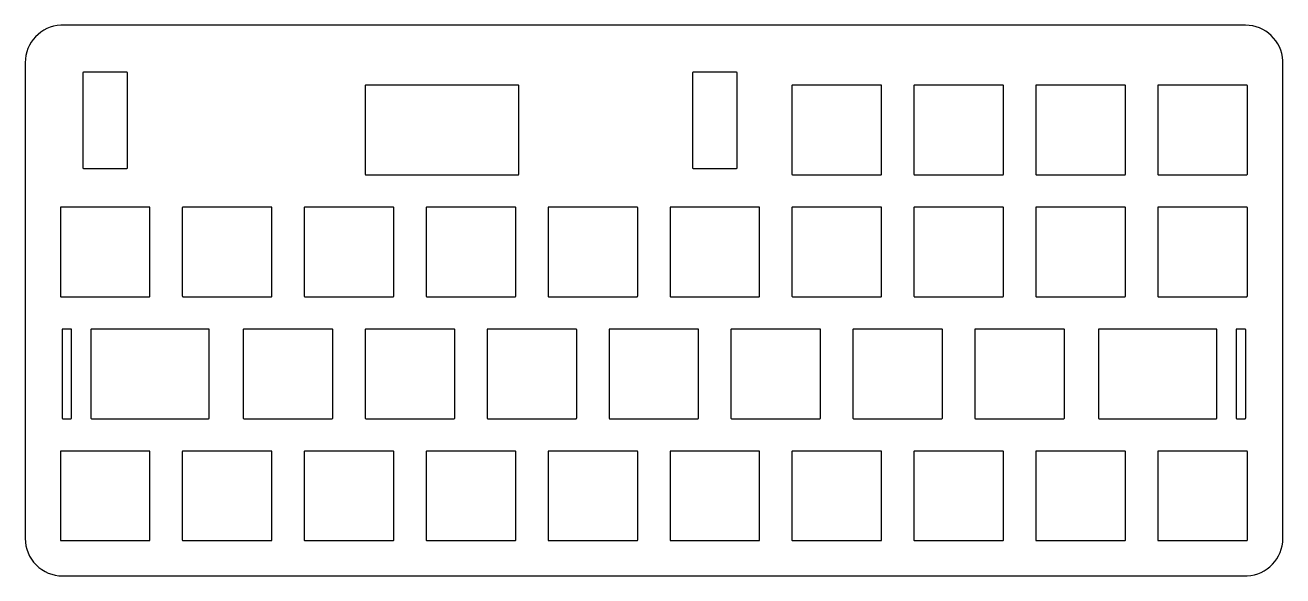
# Model space of a CAD drawing. Header units: millimetres. Extents: x -251 to -54, y 57 to 143.
import ezdxf

# ---------------------------------------------------------------- set-up
doc = ezdxf.new("R2010")
doc.units = ezdxf.units.MM
doc.layers.get('0').update_dxf_attribs({"linetype": 'CONTINUOUS'})

msp = doc.modelspace()

# ---------------------------------------------------------------- linework, layer by layer
for points in [[(-60.03, 56.97, 0.401077), (-54.44, 62.82), (-54.44, 137.14), (-54.45, 137.39, 0.401077), (-60.3, 142.97), (-245.11, 142.97), (-245.36, 142.97, 0.401077), (-250.94, 137.11), (-250.94, 62.82, 0.414214), (-245.08, 56.96), (-60.28, 56.96)], [(-241.94, 120.71, 0.414214), (-241.84, 120.61), (-235.04, 120.61, 0.414214), (-234.94, 120.71), (-234.94, 135.51, 0.414214), (-235.04, 135.61), (-241.84, 135.61, 0.414214), (-241.94, 135.51)], [(-146.69, 120.71, 0.414214), (-146.59, 120.61), (-139.79, 120.61, 0.414214), (-139.69, 120.71), (-139.69, 135.51, 0.414214), (-139.79, 135.61), (-146.59, 135.61, 0.414214), (-146.69, 135.51)], [(-197.82, 119.71, 0.414214), (-197.72, 119.61), (-173.92, 119.61, 0.414214), (-173.82, 119.71), (-173.82, 133.51, 0.414214), (-173.92, 133.61), (-197.72, 133.61, 0.414214), (-197.82, 133.51)], [(-131.14, 119.71, 0.414214), (-131.04, 119.61), (-117.24, 119.61, 0.414214), (-117.14, 119.71), (-117.14, 133.51, 0.414214), (-117.24, 133.61), (-131.04, 133.61, 0.414214), (-131.14, 133.51)], [(-112.09, 119.71, 0.414214), (-111.99, 119.61), (-98.19, 119.61, 0.414214), (-98.09, 119.71), (-98.09, 133.51, 0.414214), (-98.19, 133.61), (-111.99, 133.61, 0.414214), (-112.09, 133.51)], [(-93.04, 119.71, 0.414214), (-92.94, 119.61), (-79.14, 119.61, 0.414214), (-79.04, 119.71), (-79.04, 133.51, 0.414214), (-79.14, 133.61), (-92.94, 133.61, 0.414214), (-93.04, 133.51)], [(-73.99, 119.71, 0.414214), (-73.89, 119.61), (-60.09, 119.61, 0.414214), (-59.99, 119.71), (-59.99, 133.51, 0.414214), (-60.09, 133.61), (-73.89, 133.61, 0.414214), (-73.99, 133.51)], [(-245.44, 100.66, 0.414214), (-245.34, 100.56), (-231.54, 100.56, 0.414214), (-231.44, 100.66), (-231.44, 114.46, 0.414214), (-231.54, 114.56), (-245.34, 114.56, 0.414214), (-245.44, 114.46)], [(-226.39, 100.66, 0.414214), (-226.29, 100.56), (-212.49, 100.56, 0.414214), (-212.39, 100.66), (-212.39, 114.46, 0.414214), (-212.49, 114.56), (-226.29, 114.56, 0.414214), (-226.39, 114.46)], [(-207.34, 100.66, 0.414214), (-207.24, 100.56), (-193.44, 100.56, 0.414214), (-193.34, 100.66), (-193.34, 114.46, 0.414214), (-193.44, 114.56), (-207.24, 114.56, 0.414214), (-207.34, 114.46)], [(-188.29, 100.66, 0.414214), (-188.19, 100.56), (-174.39, 100.56, 0.414214), (-174.29, 100.66), (-174.29, 114.46, 0.414214), (-174.39, 114.56), (-188.19, 114.56, 0.414214), (-188.29, 114.46)], [(-169.24, 100.66, 0.414214), (-169.14, 100.56), (-155.34, 100.56, 0.414214), (-155.24, 100.66), (-155.24, 114.46, 0.414214), (-155.34, 114.56), (-169.14, 114.56, 0.414214), (-169.24, 114.46)], [(-150.19, 100.66, 0.414214), (-150.09, 100.56), (-136.29, 100.56, 0.414214), (-136.19, 100.66), (-136.19, 114.46, 0.414214), (-136.29, 114.56), (-150.09, 114.56, 0.414214), (-150.19, 114.46)], [(-131.14, 100.66, 0.414214), (-131.04, 100.56), (-117.24, 100.56, 0.414214), (-117.14, 100.66), (-117.14, 114.46, 0.414214), (-117.24, 114.56), (-131.04, 114.56, 0.414214), (-131.14, 114.46)], [(-112.09, 100.66, 0.414214), (-111.99, 100.56), (-98.19, 100.56, 0.414214), (-98.09, 100.66), (-98.09, 114.46, 0.414214), (-98.19, 114.56), (-111.99, 114.56, 0.414214), (-112.09, 114.46)], [(-93.04, 100.66, 0.414214), (-92.94, 100.56), (-79.14, 100.56, 0.414214), (-79.04, 100.66), (-79.04, 114.46, 0.414214), (-79.14, 114.56), (-92.94, 114.56, 0.414214), (-93.04, 114.46)], [(-73.99, 100.66, 0.414214), (-73.89, 100.56), (-60.09, 100.56, 0.414214), (-59.99, 100.66), (-59.99, 114.46, 0.414214), (-60.09, 114.56), (-73.89, 114.56, 0.414214), (-73.99, 114.46)], [(-245.18, 81.61, 0.414214), (-245.08, 81.51), (-243.78, 81.51, 0.414214), (-243.68, 81.61), (-243.68, 95.41, 0.414214), (-243.78, 95.51), (-245.08, 95.51, 0.414214), (-245.18, 95.41)], [(-240.68, 81.61, 0.414214), (-240.58, 81.51), (-222.28, 81.51, 0.414214), (-222.18, 81.61), (-222.18, 95.41, 0.414214), (-222.28, 95.51), (-240.58, 95.51, 0.414214), (-240.68, 95.41)], [(-216.77, 95.51, 0.414214), (-216.87, 95.41), (-216.87, 81.61, 0.414214), (-216.77, 81.51), (-202.97, 81.51, 0.414214), (-202.87, 81.61), (-202.87, 95.41, 0.414214), (-202.97, 95.51)], [(-197.82, 81.61, 0.414214), (-197.72, 81.51), (-183.92, 81.51, 0.414214), (-183.82, 81.61), (-183.82, 95.41, 0.414214), (-183.92, 95.51), (-197.72, 95.51, 0.414214), (-197.82, 95.41)], [(-178.77, 81.61, 0.414214), (-178.67, 81.51), (-164.87, 81.51, 0.414214), (-164.77, 81.61), (-164.77, 95.41, 0.414214), (-164.87, 95.51), (-178.67, 95.51, 0.414214), (-178.77, 95.41)], [(-159.72, 81.61, 0.414214), (-159.62, 81.51), (-145.82, 81.51, 0.414214), (-145.72, 81.61), (-145.72, 95.41, 0.414214), (-145.82, 95.51), (-159.62, 95.51, 0.414214), (-159.72, 95.41)], [(-140.67, 81.61, 0.414214), (-140.57, 81.51), (-126.77, 81.51, 0.414214), (-126.67, 81.61), (-126.67, 95.41, 0.414214), (-126.77, 95.51), (-140.57, 95.51, 0.414214), (-140.67, 95.41)], [(-121.62, 81.61, 0.414214), (-121.52, 81.51), (-107.72, 81.51, 0.414214), (-107.62, 81.61), (-107.62, 95.41, 0.414214), (-107.72, 95.51), (-121.52, 95.51, 0.414214), (-121.62, 95.41)], [(-102.57, 81.61, 0.414214), (-102.47, 81.51), (-88.67, 81.51, 0.414214), (-88.57, 81.61), (-88.57, 95.41, 0.414214), (-88.67, 95.51), (-102.47, 95.51, 0.414214), (-102.57, 95.41)], [(-83.25, 81.61, 0.414214), (-83.15, 81.51), (-64.85, 81.51, 0.414214), (-64.75, 81.61), (-64.75, 95.41, 0.414214), (-64.85, 95.51), (-83.15, 95.51, 0.414214), (-83.25, 95.41)], [(-61.75, 81.61, 0.414214), (-61.65, 81.51), (-60.35, 81.51, 0.414214), (-60.25, 81.61), (-60.25, 95.41, 0.414214), (-60.35, 95.51), (-61.65, 95.51, 0.414214), (-61.75, 95.41)], [(-245.44, 62.56, 0.414214), (-245.34, 62.46), (-231.54, 62.46, 0.414214), (-231.44, 62.56), (-231.44, 76.36, 0.414214), (-231.54, 76.46), (-245.34, 76.46, 0.414214), (-245.44, 76.36)], [(-226.39, 62.56, 0.414214), (-226.29, 62.46), (-212.49, 62.46, 0.414214), (-212.39, 62.56), (-212.39, 76.36, 0.414214), (-212.49, 76.46), (-226.29, 76.46, 0.414214), (-226.39, 76.36)], [(-207.34, 62.56, 0.414214), (-207.24, 62.46), (-193.44, 62.46, 0.414214), (-193.34, 62.56), (-193.34, 76.36, 0.414214), (-193.44, 76.46), (-207.24, 76.46, 0.414214), (-207.34, 76.36)], [(-188.29, 62.56, 0.414214), (-188.19, 62.46), (-174.39, 62.46, 0.414214), (-174.29, 62.56), (-174.29, 76.36, 0.414214), (-174.39, 76.46), (-188.19, 76.46, 0.414214), (-188.29, 76.36)], [(-169.24, 62.56, 0.414214), (-169.14, 62.46), (-155.34, 62.46, 0.414214), (-155.24, 62.56), (-155.24, 76.36, 0.414214), (-155.34, 76.46), (-169.14, 76.46, 0.414214), (-169.24, 76.36)], [(-150.19, 62.56, 0.414214), (-150.09, 62.46), (-136.29, 62.46, 0.414214), (-136.19, 62.56), (-136.19, 76.36, 0.414214), (-136.29, 76.46), (-150.09, 76.46, 0.414214), (-150.19, 76.36)], [(-131.14, 62.56, 0.414214), (-131.04, 62.46), (-117.24, 62.46, 0.414214), (-117.14, 62.56), (-117.14, 76.36, 0.414214), (-117.24, 76.46), (-131.04, 76.46, 0.414214), (-131.14, 76.36)], [(-112.09, 62.56, 0.414214), (-111.99, 62.46), (-98.19, 62.46, 0.414214), (-98.09, 62.56), (-98.09, 76.36, 0.414214), (-98.19, 76.46), (-111.99, 76.46, 0.414214), (-112.09, 76.36)], [(-93.04, 62.56, 0.414214), (-92.94, 62.46), (-79.14, 62.46, 0.414214), (-79.04, 62.56), (-79.04, 76.36, 0.414214), (-79.14, 76.46), (-92.94, 76.46, 0.414214), (-93.04, 76.36)], [(-73.99, 62.56, 0.414214), (-73.89, 62.46), (-60.09, 62.46, 0.414214), (-59.99, 62.56), (-59.99, 76.36, 0.414214), (-60.09, 76.46), (-73.89, 76.46, 0.414214), (-73.99, 76.36)]]:
    msp.add_lwpolyline(points, format="xyb", close=True)

doc.saveas('drawing.dxf')
